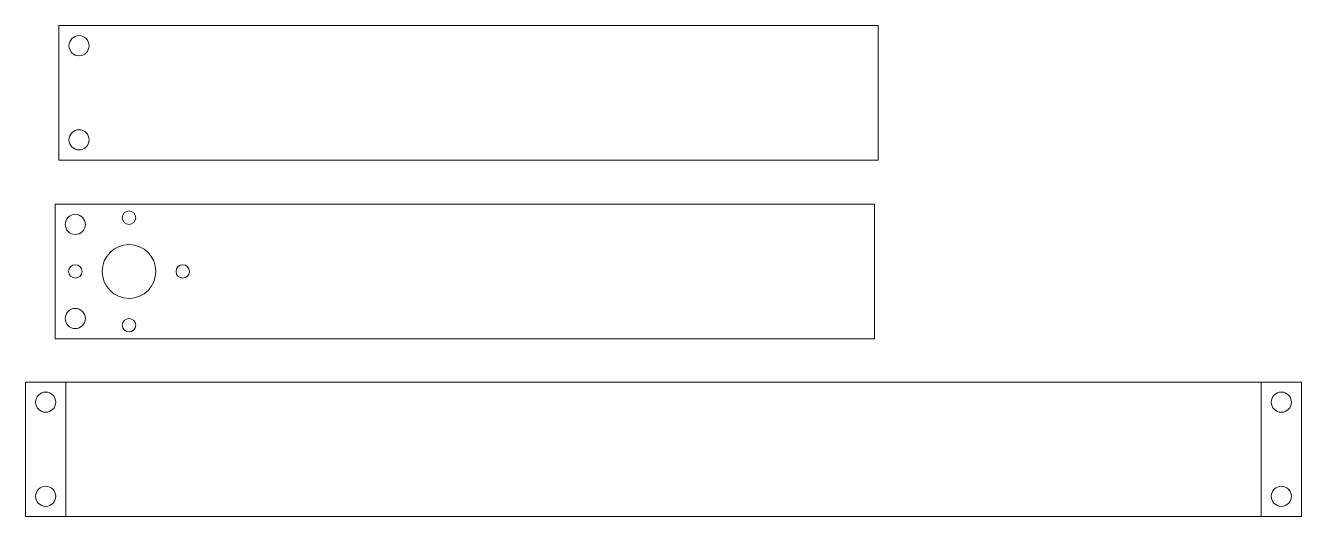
# Model space of a CAD drawing. Header units: millimetres. Extents: x 13 to 203, y 13 to 86.
import ezdxf

# ---------------------------------------------------------------- set-up
doc = ezdxf.new("R2010")
doc.units = ezdxf.units.MM

# ---------------------------------------------------------------- blocks, each defined once
blk = doc.blocks.new('Pièce3 - bis')
at = {"color": 7, "linetype": 'Continuous', "lineweight": 15}
for p, q in [((95, 10), (-95, 10)), ((-95, 10), (-95, -10)), ((-89, -10), (-89, 10)), ((89, 10), (89, -10)), ((95, -10), (95, 10)), ((-95, -10), (95, -10))]:
    blk.add_line(p, q, dxfattribs=at)
for centre in [(-92, 7), (92, 7), (-92, -7), (92, -7)]:
    blk.add_circle(centre, 1.5, dxfattribs=at)
blk = doc.blocks.new('Pièce2')
at = {"color": 7, "linetype": 'Continuous', "lineweight": 15}
for p, q in [((10, 84), (-10, 84)), ((-10, 84), (-10, -38)), ((10, -38), (10, 84)), ((-10, -38), (10, -38))]:
    blk.add_line(p, q, dxfattribs=at)
for centre, radius in [((-7, 81), 1.5), ((0, 81), 1), ((7, 81), 1.5), ((0, 73), 4), ((-8, 73), 1), ((8, 73), 1), ((0, 65), 1)]:
    blk.add_circle(centre, radius, dxfattribs=at)
blk = doc.blocks.new('Cambam (')
at = {"color": 7, "linetype": 'Continuous', "lineweight": 15}
for p, q in [((10, 84), (-10, 84)), ((-10, 84), (-10, -38)), ((10, -38), (10, 84)), ((-10, -38), (10, -38))]:
    blk.add_line(p, q, dxfattribs=at)
for centre in [(-7, 81), (7, 81)]:
    blk.add_circle(centre, 1.5, dxfattribs=at)

msp = doc.modelspace()

# ---------------------------------------------------------------- block references
at = {"rotation": 90}
for name, p in [('Cambam (', (101.62, 76.2)), ('Pièce2', (101.06, 49.62))]:
    msp.add_blockref(name, p, dxfattribs=at)
msp.add_blockref('Pièce3 - bis', (107.65, 23.17))

doc.saveas('drawing.dxf')
